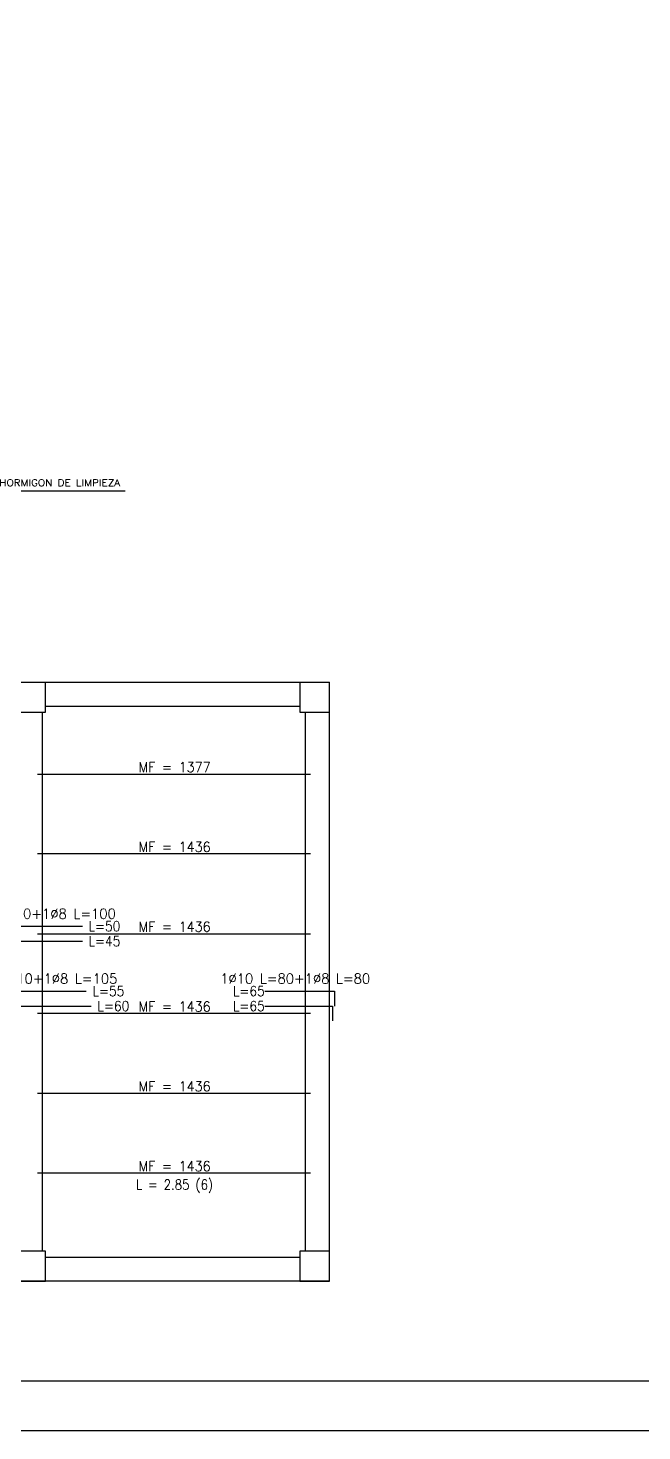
# Model space of a CAD drawing. Header units: millimetres. Extents: x 811 to 853.1, y 350.8 to 380.5.
# Drawn here: x 830.75 to 836.91, y 350.78 to 364.84 of the extents above; entities that cross this region are included whole.
import ezdxf
from ezdxf.enums import TextEntityAlignment as Align

# ---------------------------------------------------------------- set-up
doc = ezdxf.new("R2010")
doc.units = ezdxf.units.MM
doc.linetypes.add('CYPELINEA', pattern=[0])
for name, color, linetype in [('0-CYPE1', 2, 'CYPELINEA'), ('0-CYPE2', 4, 'CYPELINEA'), ('015', 1, 'Continuous'), ('06', 6, 'Continuous'), ('PA_NERV_UNI', 7, 'CYPELINEA'), ('PILAR_RECT', 2, 'CYPELINEA'), ('UNI_BARRAS', 5, 'CYPELINEA'), ('UNI_DIAM', 3, 'CYPELINEA'), ('UNI_LEXT', 3, 'CYPELINEA'), ('UNI_LONGIT', 3, 'CYPELINEA'), ('UNI_MOMENTOS', 3, 'CYPELINEA'), ('VIGAS', 5, 'CYPELINEA')]:
    doc.layers.add(name, color=color, linetype=linetype)
doc.styles.get("Standard").update_dxf_attribs({"font": 'romans.shx'})

# ---------------------------------------------------------------- blocks, each defined once
blk = doc.blocks.new('A1H')
at = {"layer": '015'}
blk.add_lwpolyline([(-831, -10), (-831, 584), (10, 584), (10, -10)], close=True, dxfattribs=at)
at = {"layer": '06'}
blk.add_lwpolyline([(-806, 0), (-806, 574), (0, 574), (0, 0)], close=True, dxfattribs=at)
blk = doc.blocks.new('A$C360A4587')
at = {"layer": 'PILAR_RECT'}
for p, q in [((16.9145, 4.388), (16.6145, 4.388)), ((16.9145, 4.088), (16.9145, 4.388)), ((19.4645, 4.388), (19.4645, 4.088)), ((19.7645, 4.388), (19.4645, 4.388)), ((19.7645, 4.088), (19.7645, 4.388)), ((16.6145, 4.088), (16.9145, 4.088)), ((19.4645, 4.088), (19.7645, 4.088)), ((16.9145, -1.3125), (16.6145, -1.3125)), ((16.9145, -1.6125), (16.9145, -1.3125)), ((19.4645, -1.3125), (19.4645, -1.6125)), ((19.7645, -1.3125), (19.4645, -1.3125)), ((19.7645, -1.6125), (19.7645, -1.3125)), ((16.6145, -1.6125), (16.9145, -1.6125)), ((19.4645, -1.6125), (19.7645, -1.6125))]:
    blk.add_line(p, q, dxfattribs=at)

msp = doc.modelspace()

# ---------------------------------------------------------------- linework, layer by layer
at = {"layer": '0-CYPE1', "color": 1}
msp.add_line((830.425, 360.205), (831.723, 360.205), dxfattribs=at)
at = {"layer": 'PA_NERV_UNI'}
for p, q in [((830.843, 357.368), (833.583, 357.368)), ((833.583, 356.568), (830.843, 356.568)), ((830.843, 355.768), (833.583, 355.768)), ((833.583, 354.968), (830.843, 354.968)), ((830.843, 354.168), (833.583, 354.168)), ((833.583, 353.368), (830.843, 353.368))]:
    msp.add_line(p, q, dxfattribs=at)
at = {"layer": 'UNI_BARRAS'}
for p, q in [((830.293, 355.843), (831.293, 355.843)), ((830.193, 355.693), (831.293, 355.693)), ((830.283, 355.193), (831.333, 355.193)), ((833.123, 355.193), (833.823, 355.193)), ((833.823, 355.193), (833.823, 355.043)), ((830.283, 355.043), (831.383, 355.043)), ((833.123, 355.043), (833.803, 355.043)), ((833.803, 355.043), (833.803, 354.893))]:
    msp.add_line(p, q, dxfattribs=at)
at = {"layer": 'VIGAS'}
for p, q in [((827.783, 358.288), (830.783, 358.288)), ((830.783, 358.288), (833.773, 358.288)), ((833.773, 352.287), (833.773, 358.288)), ((830.893, 352.587), (830.893, 357.987)), ((830.923, 358.048), (833.473, 358.048)), ((833.533, 352.587), (833.533, 357.987)), ((833.533, 357.987), (833.583, 357.987)), ((833.608, 357.987), (833.658, 357.987)), ((833.683, 357.987), (833.773, 357.987)), ((830.923, 352.527), (833.473, 352.527)), ((815.943, 352.287), (833.773, 352.287))]:
    msp.add_line(p, q, dxfattribs=at)

# ---------------------------------------------------------------- block references
at = {"linetype": 'Continuous', "xscale": 0.05000000000001137, "yscale": 0.05000000000001137, "zscale": 0.05}
msp.add_blockref('A1H', (852.562, 351.284), dxfattribs=at)
at = {"layer": 'PILAR_RECT'}
msp.add_blockref('A$C360A4587', (814.009, 353.899), dxfattribs=at)

# ---------------------------------------------------------------- texts
at = {"layer": '0-CYPE2', "width": 1.011086}
msp.add_text('HORMIGON DE LIMPIEZA', height=0.06665, dxfattribs=at).set_placement((830.46, 360.255), (831.673, 360.255), align=Align.FIT)
at = {"layer": 'UNI_DIAM'}
for s, width, p, p2 in [('1%%c10 L=110+1%%c8 L=100', 0.857971, (829.958, 355.918), (831.629, 355.918)), ('1%%c10 L=110+1%%c8 L=105', 0.857971, (829.973, 355.268), (831.644, 355.268)), ('1%%c10 L=80+1%%c8 L=80', 0.855366, (832.677, 355.268), (834.18, 355.268))]:
    msp.add_text(s, height=0.1, dxfattribs=dict(at, width=width)).set_placement(p, p2, align=Align.FIT)
at = {"layer": 'UNI_LEXT', "width": 0.792178}
for s, p, p2 in [(' L=50', (831.293, 355.793), (831.674, 355.793)), (' L=45', (831.293, 355.643), (831.674, 355.643)), (' L=55', (831.333, 355.143), (831.714, 355.143)), (' L=65', (832.742, 355.143), (833.123, 355.143)), (' L=60', (831.383, 354.993), (831.764, 354.993)), (' L=65', (832.742, 354.993), (833.123, 354.993))]:
    msp.add_text(s, height=0.1, dxfattribs=at).set_placement(p, p2, align=Align.FIT)
at = {"layer": 'UNI_LONGIT', "width": 0.738818}
msp.add_text('L = 2.85 (6)', height=0.1, dxfattribs=at).set_placement((831.831, 353.203), (832.605, 353.203), align=Align.FIT)
at = {"layer": 'UNI_MOMENTOS', "width": 0.811925}
for s, p, p2 in [('MF = 1377', (831.857, 357.388), (832.58, 357.388)), ('MF = 1436', (831.857, 356.588), (832.58, 356.588)), ('MF = 1436', (831.857, 355.788), (832.58, 355.788)), ('MF = 1436', (831.857, 354.988), (832.58, 354.988)), ('MF = 1436', (831.857, 354.188), (832.58, 354.188)), ('MF = 1436', (831.857, 353.388), (832.58, 353.388))]:
    msp.add_text(s, height=0.1, dxfattribs=at).set_placement(p, p2, align=Align.FIT)

doc.saveas('drawing.dxf')
